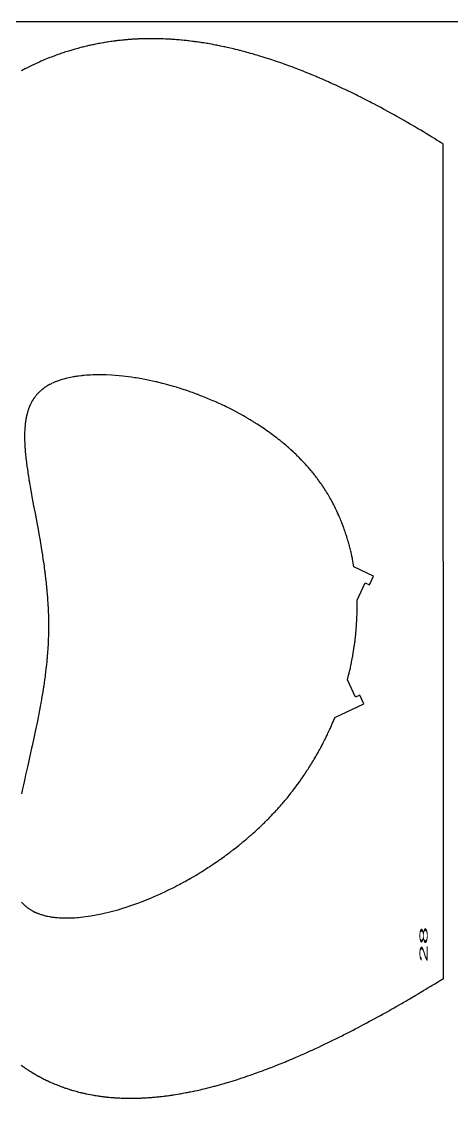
# Model space of a CAD drawing. Header units: metres. Extents: x 126 to 251, y -2 to 248.
# Drawn here: x 178.5 to 205.4, y 179.2 to 247.6 of the extents above; entities that cross this region are included whole.
import ezdxf

# ---------------------------------------------------------------- set-up
doc = ezdxf.new("R2010")
doc.units = ezdxf.units.M
doc.header["$MEASUREMENT"] = 0
doc.layers.add('1', color=7, linetype='Continuous', lineweight=0)
doc.styles.add('Style-ENGINEERING', font='ENGINEERING.shx')

msp = doc.modelspace()

# ---------------------------------------------------------------- linework, layer by layer
at = {"flags": 128}
for points in [[(250.89393, -2.443354), (250.89393, 247.556646), (125.89393, 247.556646), (125.89393, -2.443354), (250.89393, -2.443354)], [(204.805807, 239.928785), (204.644312, 240.029812), (204.563493, 240.080158), (204.442174, 240.155466), (204.259991, 240.267949), (204.077559, 240.379851), (203.986249, 240.435583), (203.803438, 240.546601), (203.711937, 240.601886), (203.574565, 240.684531), (203.411563, 240.782039), (203.329985, 240.830611), (203.20752, 240.903241), (203.023599, 241.011667), (202.839409, 241.119463), (202.747212, 241.173122), (202.583136, 241.26812), (202.501016, 241.315427), (202.377733, 241.386146), (202.192572, 241.491674), (202.007126, 241.596536), (201.914295, 241.648714), (201.749082, 241.741056), (201.666388, 241.787023), (201.542238, 241.855717), (201.355764, 241.958177), (201.168986, 242.059929), (201.075483, 242.110537), (200.909064, 242.20006), (200.825762, 242.244606), (200.700692, 242.311152), (200.512822, 242.410353), (200.324631, 242.508802), (200.230413, 242.557741), (200.062711, 242.644269), (199.978762, 242.687304), (199.852714, 242.751565), (199.66336, 242.847298), (199.473663, 242.942229), (199.378684, 242.989391), (199.209617, 243.072728), (199.124978, 243.114151), (198.997887, 243.175977), (198.870636, 243.237427), (198.806949, 243.268011), (198.679454, 243.328892), (198.615645, 243.359188), (198.519854, 243.404452), (198.349327, 243.48438), (198.263951, 243.524082), (198.135745, 243.583303), (198.007368, 243.642123), (197.943114, 243.671381), (197.814476, 243.729592), (197.750091, 243.758543), (197.65343, 243.801775), (197.48134, 243.878052), (197.395175, 243.91591), (197.265774, 243.97234), (197.13619, 244.02834), (197.071328, 244.056177), (196.941463, 244.111522), (196.876459, 244.139029), (196.778865, 244.180081), (196.605097, 244.252438), (196.518083, 244.288314), (196.387399, 244.341746), (196.256516, 244.394714), (196.191, 244.421022), (196.059815, 244.473285), (195.994147, 244.499238), (195.895548, 244.537943), (195.778538, 244.583463), (195.719972, 244.606078), (195.632045, 244.63982), (195.499977, 244.690019), (195.367695, 244.739717), (195.301472, 244.764377), (195.168864, 244.813314), (195.102477, 244.837589), (195.002793, 244.87376), (194.884486, 244.916247), (194.825265, 244.937335), (194.73635, 244.968769), (194.602786, 245.015474), (194.46899, 245.061636), (194.402004, 245.084511), (194.267854, 245.129848), (194.20069, 245.152307), (194.099831, 245.185732), (193.980117, 245.224933), (193.920187, 245.244364), (193.830201, 245.273297), (193.695014, 245.31621), (193.559575, 245.358534), (193.491759, 245.379473), (193.355936, 245.420898), (193.287926, 245.441384), (193.185789, 245.471824), (193.064545, 245.507452), (193.003844, 245.525081), (192.912693, 245.551291), (192.775739, 245.590077), (192.63851, 245.62822), (192.56979, 245.647047), (192.432141, 245.684209), (192.36321, 245.702541), (192.259679, 245.729726), (192.136765, 245.761453), (192.075222, 245.777114), (191.982797, 245.80035), (191.843912, 245.834625), (191.704726, 245.868195), (191.635018, 245.884712), (191.495372, 245.917207), (191.425431, 245.933182), (191.320374, 245.956799), (191.176116, 245.988485), (191.10386, 246.004031), (190.995315, 246.026973), (190.886574, 246.049459), (190.832129, 246.060529), (190.723091, 246.082321), (190.668496, 246.093041), (190.58651, 246.108901), (190.477015, 246.12963), (190.422191, 246.139814), (190.339856, 246.154865), (190.216134, 246.176925), (190.201069, 246.179566), (190.097895, 246.197382), (190.046303, 246.206115), (189.968907, 246.218995), (189.852797, 246.237818), (189.736669, 246.256042), (189.678597, 246.264928), (189.562439, 246.282245), (189.504353, 246.290676), (189.417214, 246.303034), (189.301012, 246.318973), (189.242904, 246.326711), (189.155732, 246.338026), (189.024953, 246.354341), (188.908683, 246.368174), (188.850541, 246.374854), (188.763318, 246.384576), (188.632461, 246.398485), (188.501579, 246.41158), (188.436128, 246.417821), (188.308812, 246.42937), (188.245145, 246.434851), (188.149632, 246.442704), (188.054105, 246.450112), (188.006336, 246.453648), (187.910787, 246.460384), (187.863007, 246.463584), (187.791331, 246.46817), (187.695749, 246.473889), (187.647953, 246.476577), (187.576252, 246.480395), (187.468685, 246.485637), (187.341173, 246.491092), (187.277408, 246.493509), (187.181747, 246.496746), (187.08607, 246.499513), (187.038227, 246.50072), (186.942528, 246.502777), (186.894673, 246.503628), (186.822883, 246.50468), (186.72715, 246.505662), (186.679277, 246.505973), (186.607461, 246.506213), (186.499721, 246.506061), (186.373777, 246.505101), (186.310795, 246.504302), (186.216309, 246.502705), (186.121808, 246.500626), (186.074551, 246.499405), (185.980027, 246.496597), (185.932758, 246.495011), (185.861849, 246.492401), (185.767288, 246.488492), (185.720002, 246.486352), (185.649066, 246.482909), (185.542644, 246.477221), (185.44803, 246.471633), (185.400717, 246.468651), (185.32974, 246.463941), (185.223258, 246.456342), (185.116754, 246.448099), (185.063495, 246.443735), (184.968798, 246.435575), (184.921444, 246.431302), (184.850404, 246.42465), (184.743828, 246.414124), (184.63723, 246.402938), (184.583923, 246.397096), (184.477293, 246.384912), (184.42397, 246.378569), (184.42397, 246.378569), (184.343975, 246.36874), (184.328764, 246.366828), (184.283148, 246.361013), (184.192027, 246.349029), (184.101051, 246.336572), (184.040483, 246.328006), (183.919539, 246.310245), (183.829002, 246.296375), (183.768725, 246.286868), (183.648364, 246.267228), (183.58828, 246.257095), (183.468306, 246.236206), (183.348589, 246.214487), (183.26892, 246.199547), (183.215871, 246.189382), (183.109925, 246.168563), (183.004182, 246.14709), (182.933798, 246.132413), (182.886925, 246.122467), (182.7933, 246.102189), (182.723186, 246.086643), (182.676493, 246.076117), (182.583226, 246.054681), (182.536653, 246.043769), (182.443626, 246.021561), (182.350758, 245.998838), (182.288935, 245.983403), (182.247758, 245.972987), (182.1655, 245.951849), (182.083368, 245.930306), (182.042349, 245.919382), (181.980879, 245.902805), (181.888808, 245.877511), (181.796896, 245.851702), (181.751, 245.838604), (181.659328, 245.812022), (181.613552, 245.798537), (181.544963, 245.778068), (181.453651, 245.750324), (181.408055, 245.736258), (181.339736, 245.714917), (181.237426, 245.68236), (181.156733, 245.656172), (181.116434, 245.642924), (181.056045, 245.62286), (180.965596, 245.59233), (180.875308, 245.561279), (180.830225, 245.545558), (180.74018, 245.513723), (180.695218, 245.497609), (180.627852, 245.473192), (180.538173, 245.440177), (180.493395, 245.423472), (180.426304, 245.398167), (180.32584, 245.359653), (180.236713, 245.324855), (180.192211, 245.307258), (180.125536, 245.280612), (180.025697, 245.24008), (179.926068, 245.198871), (179.876333, 245.178012), (179.788044, 245.140508), (179.743963, 245.121553), (179.677919, 245.092867), (179.579032, 245.049266), (179.480358, 245.004973), (179.431102, 244.982567), (179.332752, 244.937233), (179.283658, 244.914304), (179.210118, 244.879582), (179.136702, 244.844463), (179.10004, 244.826754), (179.026809, 244.791038), (178.990239, 244.773029), (178.935444, 244.745828), (178.862492, 244.709207), (178.826063, 244.690745), (178.771479, 244.662861), (178.689735, 244.620607), (178.676127, 244.613514), (178.607223, 244.577344), (178.56142, 244.55306), (178.470134, 244.504085)], [(178.438134, 182.366953), (178.500244, 182.32277), (178.531428, 182.30083), (178.594058, 182.257259), (178.625503, 182.235627), (178.672836, 182.203372), (178.736253, 182.160728), (178.768094, 182.139562), (178.816022, 182.108007), (178.888288, 182.061117), (178.952904, 182.019884), (178.985347, 181.999426), (179.03418, 181.968937), (179.107811, 181.923653), (179.181903, 181.878911), (179.219122, 181.856743), (179.245624, 181.841083), (179.286258, 181.817274), (179.367748, 181.770252), (179.449533, 181.724021), (179.50422, 181.693639), (179.54075, 181.673579), (179.613985, 181.633926), (179.696651, 181.590057), (179.751924, 181.561245), (179.788845, 181.54223), (179.862858, 181.504663), (179.918518, 181.476891), (179.955697, 181.458567), (180.030225, 181.42238), (180.067575, 181.404515), (180.142445, 181.369244), (180.217541, 181.33458), (180.267732, 181.311808), (180.301247, 181.296776), (180.368413, 181.267071), (180.453674, 181.230158), (180.510673, 181.205973), (180.548742, 181.190037), (180.625048, 181.158614), (180.682424, 181.135439), (180.720744, 181.120175), (180.797551, 181.090095), (180.836037, 181.075277), (180.913176, 181.046087), (180.990536, 181.017488), (181.042231, 180.99875), (181.076749, 180.986403), (181.145914, 180.962058), (181.204407, 180.941877), (181.243471, 180.928606), (181.321761, 180.902502), (181.360988, 180.889669), (181.439604, 180.864439), (181.518437, 180.839788), (181.571113, 180.823676), (181.606283, 180.813077), (181.67675, 180.792221), (181.716463, 180.78069), (181.796049, 180.758057), (181.875848, 180.735997), (181.929167, 180.721608), (181.964764, 180.712155), (182.036086, 180.693588), (182.116523, 180.673236), (182.170265, 180.659983), (182.206145, 180.651287), (182.27803, 180.634229), (182.332053, 180.621727), (182.36812, 180.613532), (182.440378, 180.597473), (182.476569, 180.589609), (182.549074, 180.574212), (182.621743, 180.559256), (182.767573, 180.53066), (182.78268, 180.527804), (182.851512, 180.515046), (182.897403, 180.506768), (182.989193, 180.490755), (183.035091, 180.483017), (183.126896, 180.468074), (183.21871, 180.453835), (183.279925, 180.44473), (183.320737, 180.438831), (183.402368, 180.427439), (183.456129, 180.420231), (183.491971, 180.415554), (183.56366, 180.406508), (183.599507, 180.402138), (183.671205, 180.393702), (183.742908, 180.385667), (183.790713, 180.380532), (183.886331, 180.37079), (183.940121, 180.365617), (184.047709, 180.355925), (184.155309, 180.3471), (184.22705, 180.341691), (184.274879, 180.338295), (184.370546, 180.332002), (184.478182, 180.32571), (184.549946, 180.321973), (184.597791, 180.319684), (184.693489, 180.315588), (184.765268, 180.312934), (184.813123, 180.311363), (184.90884, 180.30869), (184.956703, 180.307588), (185.052433, 180.305846), (185.148172, 180.304716), (185.212003, 180.3043), (185.254559, 180.304172), (185.339676, 180.304268), (185.393543, 180.304572), (185.501284, 180.305738), (185.609035, 180.307641), (185.680875, 180.309317), (185.72877, 180.310612), (185.824568, 180.31363), (185.93235, 180.317699), (186.00421, 180.320805), (186.052119, 180.323048), (186.147943, 180.327948), (186.219816, 180.331982), (186.267733, 180.334841), (186.363575, 180.340963), (186.411498, 180.344225), (186.50735, 180.351147), (186.60321, 180.358597), (186.667121, 180.363853), (186.70973, 180.367486), (186.794952, 180.375056), (186.879222, 180.382939), (186.935406, 180.388413), (187.04778, 180.399879), (187.103971, 180.40587), (187.216359, 180.418362), (187.328758, 180.43153), (187.403695, 180.440681), (187.453655, 180.446945), (187.553582, 180.459863), (187.568759, 180.461871), (187.671541, 180.475776), (187.671541, 180.475776), (187.739975, 180.485333), (187.785559, 180.491832), (187.876637, 180.505129), (187.944866, 180.515363), (187.990315, 180.522309), (188.081124, 180.536494), (188.217117, 180.558495), (188.307636, 180.573638), (188.367918, 180.583941), (188.488332, 180.605042), (188.541567, 180.61459), (188.647922, 180.634063), (188.754125, 180.654035), (188.824844, 180.667623), (188.966086, 180.695448), (189.018984, 180.706102), (189.124674, 180.727766), (189.230221, 180.749899), (189.300507, 180.764912), (189.440895, 180.795546), (189.546027, 180.819048), (189.616039, 180.834964), (189.755886, 180.867381), (189.825721, 180.883879), (189.965218, 180.917448), (190.104487, 180.951769), (190.197208, 180.975061), (190.258967, 180.99077), (190.382355, 181.022616), (190.48633, 181.049925), (190.55558, 181.068352), (190.69392, 181.105729), (190.763012, 181.124676), (190.90104, 181.163083), (191.038863, 181.202164), (191.130633, 181.228586), (191.191764, 181.246363), (191.313909, 181.282301), (191.41685, 181.313018), (191.485416, 181.333695), (191.622406, 181.37552), (191.69083, 181.396665), (191.827539, 181.439417), (191.964063, 181.482776), (192.054978, 181.512015), (192.115543, 181.531653), (192.236569, 181.571278), (192.338576, 181.605068), (192.406527, 181.627774), (192.542298, 181.673613), (192.610119, 181.696743), (192.745635, 181.743422), (192.880984, 181.790651), (192.971125, 181.822439), (193.031178, 181.843763), (193.15119, 181.886728), (193.252351, 181.923304), (193.319742, 181.947851), (193.454407, 181.997333), (193.521681, 182.022266), (193.656113, 182.072513), (193.790393, 182.123261), (193.87983, 182.157368), (193.939418, 182.180227), (194.058505, 182.226234), (194.158896, 182.265348), (194.225777, 182.291573), (194.359433, 182.344378), (194.426207, 182.370956), (194.559651, 182.42446), (194.692955, 182.478423), (194.781747, 182.51465), (194.959151, 182.587702), (195.065064, 182.631738), (195.135625, 182.661249), (195.276637, 182.720638), (195.347088, 182.750515), (195.487879, 182.810628), (195.628527, 182.871215), (195.722212, 182.911868), (195.909396, 182.99379), (195.937245, 183.006057), (196.026924, 183.045697), (196.206008, 183.125484), (196.384735, 183.205935), (196.503691, 183.259932), (196.582909, 183.29609), (196.741142, 183.368783), (196.83922, 183.414153), (197.035073, 183.50546), (197.230526, 183.597513), (197.360609, 183.659288), (197.447235, 183.700649), (197.62026, 183.783794), (197.717455, 183.830808), (197.911566, 183.925356), (198.105309, 184.020588), (198.234271, 184.08445), (198.320157, 184.127188), (198.49172, 184.213053), (198.588103, 184.261578), (198.780612, 184.359106), (198.972782, 184.457264), (199.10071, 184.523048), (199.185914, 184.567055), (199.356129, 184.655428), (199.451763, 184.705346), (199.642794, 184.805625), (199.83351, 184.906487), (199.960484, 184.974047), (200.045057, 185.019227), (200.214025, 185.10992), (200.308966, 185.161127), (200.498627, 185.263953), (200.687997, 185.36732), (200.814085, 185.436527), (200.898074, 185.482795), (201.065885, 185.57564), (201.160182, 185.628045), (201.348572, 185.733236), (201.536691, 185.83893), (201.661956, 185.909668), (201.745401, 185.956947), (201.912136, 186.051794), (202.09947, 186.158949), (202.224218, 186.230648), (202.307321, 186.278564), (202.473379, 186.374669), (202.597795, 186.446987), (202.680679, 186.495311), (202.846302, 186.592226), (203.094383, 186.738257), (203.259538, 186.836043), (203.369539, 186.901424), (203.589301, 187.032633), (203.728206, 187.115968), (203.820739, 187.171655), (204.005639, 187.283336), (204.098007, 187.33933), (204.282581, 187.451619), (204.466942, 187.564305), (204.589731, 187.639648), (204.835033, 187.790849), (204.805807, 239.928785)], [(198.042562, 204.093144), (199.862027, 204.941574), (199.608456, 205.485359), (199.336563, 205.358574), (198.829421, 206.446143), (198.879582, 206.640021), (198.90387, 206.737058), (198.927629, 206.834154), (198.93931, 206.882723), (198.962274, 206.979904), (198.973556, 207.028513), (198.990231, 207.101451), (199.011997, 207.198743), (199.022681, 207.247406), (199.038455, 207.320419), (199.061554, 207.429981), (199.081516, 207.527409), (199.091296, 207.576135), (199.105715, 207.649238), (199.126776, 207.758923), (199.147155, 207.86864), (199.157089, 207.923508), (199.174326, 208.021067), (199.182742, 208.069852), (199.195113, 208.143036), (199.213096, 208.252825), (199.230392, 208.362623), (199.238782, 208.417524), (199.255044, 208.527328), (199.262917, 208.582229), (199.274401, 208.664579), (199.287509, 208.762173), (199.293857, 208.810966), (199.303122, 208.88415), (199.316441, 208.993912), (199.329064, 209.10365), (199.335114, 209.15851), (199.346691, 209.268206), (199.352217, 209.323041), (199.360178, 209.405276), (199.37018, 209.514888), (199.374918, 209.569677), (199.381695, 209.651838), (199.391118, 209.775024), (199.397933, 209.872307), (199.401131, 209.92093), (199.405666, 209.993841), (199.41188, 210.103152), (199.417385, 210.212393), (199.419871, 210.266985), (199.424309, 210.376109), (199.426262, 210.43064), (199.428857, 210.512397), (199.431692, 210.621328), (199.432841, 210.675759), (199.43423, 210.757359), (199.435216, 210.838903), (199.435557, 210.879654), (199.435975, 210.988248), (199.435913, 211.042505), (199.435484, 211.123837), (199.43465, 211.205103), (199.43408, 211.245711), (199.432637, 211.326876), (199.431762, 211.367432), (199.43026, 211.428232), (199.937402, 212.515802), (200.209294, 212.389016), (200.462865, 212.932801), (199.234792, 213.505461), (199.193279, 213.744709), (199.171041, 213.863875), (199.147813, 213.982726), (199.135827, 214.042031), (199.11111, 214.160397), (199.098379, 214.219456), (199.078814, 214.307885), (199.051856, 214.425492), (199.038002, 214.484165), (199.016752, 214.572009), (198.994939, 214.659651), (198.98382, 214.703396), (198.953481, 214.819796), (198.937935, 214.877856), (198.914143, 214.964769), (198.889784, 215.051468), (198.877391, 215.094735), (198.85218, 215.181105), (198.839361, 215.224207), (198.819866, 215.288754), (198.784415, 215.403189), (198.766309, 215.460253), (198.738673, 215.545655), (198.710465, 215.630822), (198.696146, 215.673316), (198.667077, 215.758123), (198.652328, 215.800435), (198.629933, 215.863789), (198.599571, 215.948045), (198.584173, 215.990079), (198.560807, 216.053012), (198.525148, 216.147144), (198.481937, 216.258285), (198.459946, 216.313681), (198.426476, 216.396556), (198.392424, 216.479165), (198.375181, 216.520368), (198.340257, 216.602571), (198.322576, 216.64357), (198.295782, 216.704939), (198.259546, 216.786521), (198.241209, 216.827207), (198.213428, 216.888103), (198.17114, 216.979147), (198.132927, 217.059768), (198.113601, 217.09997), (198.084336, 217.160135), (198.039817, 217.250071), (197.994553, 217.339629), (197.97164, 217.384265), (197.916583, 217.489684), (197.88866, 217.542189), (197.846282, 217.620688), (197.803311, 217.698874), (197.781603, 217.737849), (197.73774, 217.815561), (197.715586, 217.854296), (197.682075, 217.912249), (197.636873, 217.989235), (197.614048, 218.027605), (197.579531, 218.085007), (197.527124, 218.170759), (197.479904, 218.246629), (197.456069, 218.284437), (197.420035, 218.34099), (197.365351, 218.42546), (197.309906, 218.509493), (197.281897, 218.551345), (197.231633, 218.625474), (197.206275, 218.662407), (197.167954, 218.717639), (197.109835, 218.800111), (197.050949, 218.882127), (197.021218, 218.922962), (196.961181, 219.004286), (196.930874, 219.044774), (196.885052, 219.105284), (196.832806, 219.173272), (196.797672, 219.21841), (196.774114, 219.248417), (196.726678, 219.308232), (196.690822, 219.352916), (196.666786, 219.382622), (196.6184, 219.441832), (196.59405, 219.471336), (196.54504, 219.530143), (196.495618, 219.58868), (196.462443, 219.627555), (196.395554, 219.704945), (196.357615, 219.748266), (196.332198, 219.777062), (196.281067, 219.834452), (196.255354, 219.863045), (196.203635, 219.920028), (196.151528, 219.976739), (196.116576, 220.014396), (196.046165, 220.089348), (196.019587, 220.11733), (195.966151, 220.17309), (195.912343, 220.228577), (195.876266, 220.265417), (195.803626, 220.338734), (195.748723, 220.393402), (195.711923, 220.429696), (195.637849, 220.501917), (195.600578, 220.537846), (195.525572, 220.609336), (195.449955, 220.680338), (195.296921, 220.820875), (195.253456, 220.860047), (195.224376, 220.886076), (195.165974, 220.937927), (195.136652, 220.963748), (195.077769, 221.015184), (195.018569, 221.066343), (194.978929, 221.100295), (194.899235, 221.167829), (194.869209, 221.193027), (194.80893, 221.243214), (194.74835, 221.293123), (194.707798, 221.326242), (194.626303, 221.392106), (194.564843, 221.44118), (194.52371, 221.47374), (194.441067, 221.538488), (194.399559, 221.570676), (194.316174, 221.634677), (194.232304, 221.69818), (194.063147, 221.823689), (194.063147, 221.823689), (193.967185, 221.893408), (193.902893, 221.939535), (193.859893, 221.97013), (193.773565, 222.030942), (193.708535, 222.076222), (193.66505, 222.106251), (193.577763, 222.165932), (193.533965, 222.195584), (193.446064, 222.254508), (193.357764, 222.312928), (193.179997, 222.428248), (193.112944, 222.470971), (193.068128, 222.499294), (192.978222, 222.555559), (192.933135, 222.583501), (192.842699, 222.639003), (192.751919, 222.693996), (192.569364, 222.802449), (192.523524, 222.829243), (192.431609, 222.882447), (192.339388, 222.935138), (192.154063, 223.038981), (192.060976, 223.09013), (191.873992, 223.190884), (191.685986, 223.289571), (191.307176, 223.480726), (191.25363, 223.506941), (191.146348, 223.558875), (191.038824, 223.610149), (190.967013, 223.643965), (190.919084, 223.666345), (190.823098, 223.710713), (190.714919, 223.760001), (190.642691, 223.792491), (190.594493, 223.813987), (190.49799, 223.856585), (190.425523, 223.888188), (190.377172, 223.909092), (190.280376, 223.950506), (190.231935, 223.971015), (190.134968, 224.011636), (190.037898, 224.05173), (189.84348, 224.130328), (189.733977, 224.173608), (189.660926, 224.202087), (189.612205, 224.220907), (189.514721, 224.258149), (189.441574, 224.28573), (189.392796, 224.303951), (189.295209, 224.339993), (189.246404, 224.357814), (189.148773, 224.393054), (189.051123, 224.427759), (188.8558, 224.495561), (188.782556, 224.520433), (188.73373, 224.536847), (188.636092, 224.56927), (188.587282, 224.58528), (188.489684, 224.616895), (188.392124, 224.64797), (188.197148, 224.7085), (188.14844, 224.723294), (188.051075, 224.752475), (187.953785, 224.781114), (187.759464, 224.836762), (187.662448, 224.863769), (187.46875, 224.916147), (187.275552, 224.966339), (186.890922, 225.060143), (186.843029, 225.07125), (186.747378, 225.093051), (186.651915, 225.1143), (186.461585, 225.155142), (186.366735, 225.174733), (186.177705, 225.212252), (185.989626, 225.247548), (185.616587, 225.311456), (185.524025, 225.326036), (185.339798, 225.353514), (185.156823, 225.378748), (184.794892, 225.422457), (184.088982, 225.482695), (183.746071, 225.49914), (183.41057, 225.506413), (183.245764, 225.506596), (182.922378, 225.500031), (182.76393, 225.493272), (182.607736, 225.484189), (182.530505, 225.478773), (182.377815, 225.466192), (182.302374, 225.459026), (182.227545, 225.451274), (182.190364, 225.447178), (182.043213, 225.42933), (181.970598, 225.419524), (181.898633, 225.409131), (181.862897, 225.403714), (181.791925, 225.392437), (181.75669, 225.386578), (181.704155, 225.377512), (181.430534, 225.323544), (181.297984, 225.293003), (181.168364, 225.260084), (181.104673, 225.242731), (180.979571, 225.206235), (180.918178, 225.18709), (180.857566, 225.167347), (180.827557, 225.157251), (180.709516, 225.115367), (180.651709, 225.093524), (180.594722, 225.071079), (180.566539, 225.059631), (180.510797, 225.036283), (180.483242, 225.024383), (180.442304, 225.00625), (180.335489, 224.956234), (180.283379, 224.930318), (180.232145, 224.903796), (180.20686, 224.890308), (180.156956, 224.862876), (180.132341, 224.848933), (180.09584, 224.827732), (180.047967, 224.798933), (180.024374, 224.784304), (179.989415, 224.762076), (179.954978, 224.739505), (179.937956, 224.728091), (179.900137, 224.702095), (179.875292, 224.684524), (179.858891, 224.672703), (179.826479, 224.648805), (179.802509, 224.630659), (179.78669, 224.618456), (179.755436, 224.593795), (179.74, 224.581339), (179.709509, 224.556172), (179.679523, 224.53067), (179.659812, 224.513483), (179.621054, 224.478663), (179.599642, 224.458817), (179.585521, 224.445482), (179.557648, 224.418565), (179.543895, 224.404982), (179.516756, 224.37757), (179.490101, 224.349829), (179.472599, 224.331154), (179.438233, 224.293367), (179.425565, 224.279047), (179.400584, 224.250165), (179.376074, 224.220959), (179.359994, 224.201309), (179.328456, 224.16158), (179.305342, 224.13141), (179.290189, 224.111119), (179.26049, 224.070112), (179.245944, 224.049396), (179.217452, 224.007544), (179.189755, 223.965132), (179.136721, 223.878637), (179.122365, 223.853911), (179.11293, 223.83733), (179.094384, 223.803936), (179.085271, 223.787124), (179.067367, 223.753268), (179.049887, 223.719106), (179.038468, 223.696161), (179.016187, 223.649864), (179.008023, 223.632364), (178.992004, 223.597136), (178.976396, 223.561607), (178.966217, 223.537753), (178.9464, 223.489646), (178.932007, 223.453217), (178.922633, 223.428765), (178.904413, 223.379467), (178.895565, 223.35462), (178.87839, 223.304535), (178.861903, 223.253928), (178.830963, 223.151159), (178.82546, 223.131661), (178.814735, 223.092448), (178.804379, 223.052947), (178.79768, 223.026454), (178.784767, 222.973088), (178.775505, 222.932732), (178.76953, 222.90567), (178.758053, 222.85117), (178.75255, 222.823733), (178.74201, 222.768486), (178.732086, 222.712742), (178.714058, 222.599778), (178.707913, 222.556913), (178.704001, 222.528184), (178.696615, 222.470362), (178.69314, 222.44127), (178.68662, 222.382726), (178.680667, 222.323704), (178.670438, 222.204233), (178.670438, 222.204233), (178.668224, 222.174071), (178.664204, 222.113394), (178.660719, 222.05225), (178.65533, 221.928571), (178.653411, 221.866041), (178.651089, 221.739614), (178.650741, 221.61138), (178.655738, 221.349573), (178.658463, 221.274675), (178.660592, 221.224438), (178.662148, 221.190811), (178.665585, 221.123236), (178.668443, 221.072274), (178.674867, 220.969631), (178.682217, 220.866039), (178.687618, 220.796455), (178.691438, 220.749834), (178.699593, 220.656041), (178.704478, 220.602961), (178.714875, 220.496113), (178.726088, 220.388355), (178.734006, 220.316013), (178.739477, 220.267565), (178.750871, 220.170139), (178.764391, 220.059699), (178.773807, 219.985584), (178.780259, 219.93596), (178.793572, 219.836198), (178.803906, 219.76093), (178.810959, 219.710541), (178.825445, 219.60926), (178.848095, 219.456092), (178.863784, 219.353159), (178.896502, 219.145347), (178.91565, 219.027329), (178.928698, 218.948205), (178.955439, 218.788903), (178.969118, 218.708729), (178.997057, 218.547349), (179.025726, 218.38461), (179.045214, 218.275372), (179.08502, 218.055135), (179.115533, 217.88844), (179.178005, 217.551237), (179.220543, 217.323676), (179.307149, 216.86215), (179.372912, 216.510592), (179.438863, 216.154576), (179.471767, 215.974947), (179.520875, 215.703534), (179.564139, 215.460344), (179.58559, 215.338082), (179.617493, 215.153873), (179.649017, 214.968702), (179.66462, 214.875763), (179.695469, 214.689187), (179.710703, 214.595557), (179.733293, 214.45469), (179.762892, 214.266094), (179.777451, 214.171471), (179.798972, 214.029136), (179.820087, 213.886329), (179.830486, 213.814751), (179.866546, 213.559329), (179.884012, 213.43109), (179.901079, 213.302505), (179.909458, 213.238085), (179.925896, 213.108995), (179.933951, 213.044326), (179.945822, 212.947169), (179.961245, 212.817346), (179.968778, 212.752315), (179.979849, 212.654623), (179.995927, 212.507759), (180.009668, 212.376894), (180.016338, 212.311349), (180.026089, 212.212896), (180.040126, 212.064914), (180.053436, 211.916575), (180.05981, 211.842275), (180.070668, 211.709975), (180.075866, 211.643725), (180.083367, 211.544227), (180.09394, 211.39471), (180.103677, 211.244876), (180.108225, 211.169843), (180.113949, 211.06968), (180.116664, 211.019549), (180.120549, 210.944291), (180.12595, 210.831267), (180.131677, 210.697105), (180.13426, 210.629942), (180.137781, 210.529096), (180.140868, 210.428131), (180.142248, 210.377605), (180.144673, 210.276466), (180.145718, 210.225854), (180.147071, 210.149884), (180.148473, 210.048496), (180.149, 209.997761), (180.149569, 209.92161), (180.149921, 209.807274), (180.149721, 209.705535), (180.149438, 209.654628), (180.148781, 209.578223), (180.147268, 209.463515), (180.145113, 209.34869), (180.143792, 209.291235), (180.141503, 209.205001), (180.139774, 209.147477), (180.135833, 209.032354), (180.133624, 208.974755), (180.128735, 208.859486), (180.123225, 208.744128), (180.119213, 208.667175), (180.116388, 208.615854), (180.110385, 208.513166), (180.106803, 208.455379), (180.099201, 208.339753), (180.091023, 208.224065), (180.085255, 208.146907), (180.081272, 208.095454), (180.072978, 207.992521), (180.063131, 207.876677), (180.056267, 207.799426), (180.051561, 207.747915), (180.041837, 207.644876), (180.034276, 207.567582), (180.018476, 207.412962), (180.001792, 207.258312), (179.990189, 207.155203), (179.965865, 206.94898), (179.958761, 206.890982), (179.944213, 206.774994), (179.929223, 206.659022), (179.918988, 206.581718), (179.897952, 206.427146), (179.881692, 206.311255), (179.870626, 206.234015), (179.847969, 206.079594), (179.836382, 206.002417), (179.812709, 205.848135), (179.788388, 205.693964), (179.771825, 205.591251), (179.737895, 205.386007), (179.718354, 205.270673), (179.705151, 205.193835), (179.678336, 205.040286), (179.66473, 204.963579), (179.637136, 204.810309), (179.60905, 204.657243), (179.590066, 204.555319), (179.551502, 204.351776), (179.536844, 204.275558), (179.507226, 204.123313), (179.477221, 203.971333), (179.457015, 203.870167), (179.416148, 203.668225), (179.385127, 203.517124), (179.364282, 203.416568), (179.322229, 203.2159), (179.301036, 203.115796), (179.258348, 202.916069), (179.215307, 202.71701), (179.128382, 202.32103), (179.095567, 202.173313), (179.029712, 201.87923), (178.963713, 201.587037), (178.919725, 201.393347), (178.832027, 201.008766), (178.716321, 200.502182), (178.659287, 200.251717), (178.575129, 199.879773), (178.520143, 199.634425), (178.493035, 199.512565), (178.4529, 199.330819)], [(178.46989, 192.555174), (178.491269, 192.530034), (178.502103, 192.517587), (178.518535, 192.499069), (178.543591, 192.471637), (178.569141, 192.444621), (178.582102, 192.431269), (178.608398, 192.40488), (178.621734, 192.391843), (178.641973, 192.372485), (178.662495, 192.353364), (178.676334, 192.340749), (178.704386, 192.315835), (178.7186, 192.303535), (178.747398, 192.279252), (178.776689, 192.255388), (178.79649, 192.239712), (178.836741, 192.208918), (178.852058, 192.197562), (178.883053, 192.175163), (178.914529, 192.15318), (178.935778, 192.138756), (178.978908, 192.110463), (179.011807, 192.089727), (179.033999, 192.076133), (179.079005, 192.049496), (179.101817, 192.036453), (179.148054, 192.010917), (179.195102, 191.986112), (179.291605, 191.938689), (179.310053, 191.930122), (179.347282, 191.913292), (179.38495, 191.896871), (179.410306, 191.88615), (179.461597, 191.865248), (179.500568, 191.850046), (179.526788, 191.840136), (179.579795, 191.820856), (179.60658, 191.811485), (179.660711, 191.79328), (179.715583, 191.77579), (179.827521, 191.742951), (179.870243, 191.731369), (179.898948, 191.72387), (179.95689, 191.709402), (179.986126, 191.702434), (180.045121, 191.689026), (180.104811, 191.676322), (180.226242, 191.653022), (180.257022, 191.647635), (180.319083, 191.637384), (180.381807, 191.627831), (180.509213, 191.610809), (180.573881, 191.603338), (180.705112, 191.590466), (180.838823, 191.580345), (181.113464, 191.568304), (181.166002, 191.567257), (181.201207, 191.566771), (181.272042, 191.566305), (181.307672, 191.566325), (181.379348, 191.56687), (181.451577, 191.568087), (181.597662, 191.572531), (181.634517, 191.57406), (181.708622, 191.577616), (181.783248, 191.581838), (181.934032, 191.592269), (182.010177, 191.598476), (182.163937, 191.612863), (182.31961, 191.629871), (182.636475, 191.671699), (182.797554, 191.696493), (183.124726, 191.753779), (183.458209, 191.821241), (184.14232, 191.986288), (184.492052, 192.083668), (184.668642, 192.136028), (184.846305, 192.190816), (184.935522, 192.219117), (185.294797, 192.338331), (185.475779, 192.40152), (185.657584, 192.467081), (185.748778, 192.500747), (185.931711, 192.569842), (186.023437, 192.605267), (186.115327, 192.641276), (186.161331, 192.659499), (186.530669, 192.810491), (186.716116, 192.88944), (186.902008, 192.970675), (186.995103, 193.012145), (187.181557, 193.096784), (187.274902, 193.139949), (187.368316, 193.183676), (187.415046, 193.205749), (187.602107, 193.29544), (187.695708, 193.34112), (187.789347, 193.387355), (187.836178, 193.410679), (187.92986, 193.457743), (187.976709, 193.481481), (188.04699, 193.517346), (188.23443, 193.614493), (188.328149, 193.663885), (188.421859, 193.713821), (188.468708, 193.738992), (188.562391, 193.78974), (188.609222, 193.815317), (188.679455, 193.853935), (188.773067, 193.905895), (188.819857, 193.932076), (188.890021, 193.971599), (188.995211, 194.031447), (189.368543, 194.249679), (189.368543, 194.249679), (189.554713, 194.361957), (189.740477, 194.476326), (189.83319, 194.534291), (190.018241, 194.651772), (190.110565, 194.711286), (190.202747, 194.771312), (190.248781, 194.801518), (190.432527, 194.923614), (190.524151, 194.985424), (190.615601, 195.04774), (190.661258, 195.079087), (190.752432, 195.142159), (190.797948, 195.173883), (190.866129, 195.221704), (191.047384, 195.350601), (191.137693, 195.415795), (191.22778, 195.481484), (191.272738, 195.514514), (191.362478, 195.580943), (191.407259, 195.614342), (191.474316, 195.66467), (191.563508, 195.732202), (191.608008, 195.766151), (191.674638, 195.817302), (191.774302, 195.894541), (191.950627, 196.033365), (192.038365, 196.103499), (192.125809, 196.174111), (192.169419, 196.209597), (192.256411, 196.280925), (192.299792, 196.316767), (192.364714, 196.370753), (192.450998, 196.443147), (192.494018, 196.479521), (192.558394, 196.534303), (192.654603, 196.61697), (192.739758, 196.690949), (192.782205, 196.728113), (192.845709, 196.784078), (192.940587, 196.868513), (193.035001, 196.953534), (193.082031, 196.996263), (193.248272, 197.149363), (193.330808, 197.226599), (193.412944, 197.304289), (193.45386, 197.343304), (193.535385, 197.421673), (193.575992, 197.461027), (193.636704, 197.520268), (193.717282, 197.599649), (193.757409, 197.639508), (193.817395, 197.699504), (193.906907, 197.789968), (193.985998, 197.870851), (194.025372, 197.911459), (194.084218, 197.972576), (194.171997, 198.064716), (194.259177, 198.157411), (194.302539, 198.203965), (194.379249, 198.287068), (194.41742, 198.328782), (194.474445, 198.391556), (194.559453, 198.486172), (194.643818, 198.581332), (194.685757, 198.629115), (194.769139, 198.725087), (194.81058, 198.773275), (194.872426, 198.845808), (194.921842, 198.904306), (194.954648, 198.943411), (195.019931, 199.021879), (195.052407, 199.061239), (195.117027, 199.140213), (195.181205, 199.21952), (195.223744, 199.272575), (195.251994, 199.308026), (195.30823, 199.379121), (195.339709, 199.419225), (195.402331, 199.499674), (195.464508, 199.580442), (195.50571, 199.634463), (195.533068, 199.670554), (195.587519, 199.742921), (195.648351, 199.824627), (195.688656, 199.879267), (195.715415, 199.915769), (195.768666, 199.988952), (195.80837, 200.043994), (195.834728, 200.080763), (195.887175, 200.154475), (195.913265, 200.191418), (195.965175, 200.265477), (196.016726, 200.339764), (196.050894, 200.389414), (196.118749, 200.489013), (196.147183, 200.531149), (196.203708, 200.615631), (196.259776, 200.700388), (196.2969, 200.757044), (196.321535, 200.794881), (196.370534, 200.870714), (196.425223, 200.956278), (196.461426, 201.013466), (196.485447, 201.051656), (196.533216, 201.128188), (196.568802, 201.18572), (196.592412, 201.224137), (196.639356, 201.301122), (196.662691, 201.339688), (196.709084, 201.416966), (196.75511, 201.494439), (196.785588, 201.546193), (196.846053, 201.649955), (196.896559, 201.737763), (196.929969, 201.796431), (196.952127, 201.8356), (196.996163, 201.914074), (197.028946, 201.973048), (197.050686, 202.012419), (197.093884, 202.091293), (197.115343, 202.130795), (197.157982, 202.209929), (197.200246, 202.289234), (197.228214, 202.342198), (197.283649, 202.448347), (197.314537, 202.508184), (197.335012, 202.548126), (197.375679, 202.62813), (197.395871, 202.668192), (197.435972, 202.748434), (197.475694, 202.828831), (197.501965, 202.882514), (197.554001, 202.990082), (197.57334, 203.030488), (197.611734, 203.11141), (197.649746, 203.192478), (197.674876, 203.246603), (197.724625, 203.355039), (197.761491, 203.436528), (197.785855, 203.49093), (197.834071, 203.599912), (197.857923, 203.654491), (197.905113, 203.763821), (197.951617, 203.873377), (198.042562, 204.093144)]]:
    msp.add_lwpolyline(points, dxfattribs=at)

# ---------------------------------------------------------------- texts
at = {"layer": '1', "style": 'Style-ENGINEERING', "width": 3}
msp.add_text('28', height=0.5, rotation=90, dxfattribs=at).set_placement((203.835033, 188.790849))

doc.saveas('drawing.dxf')
